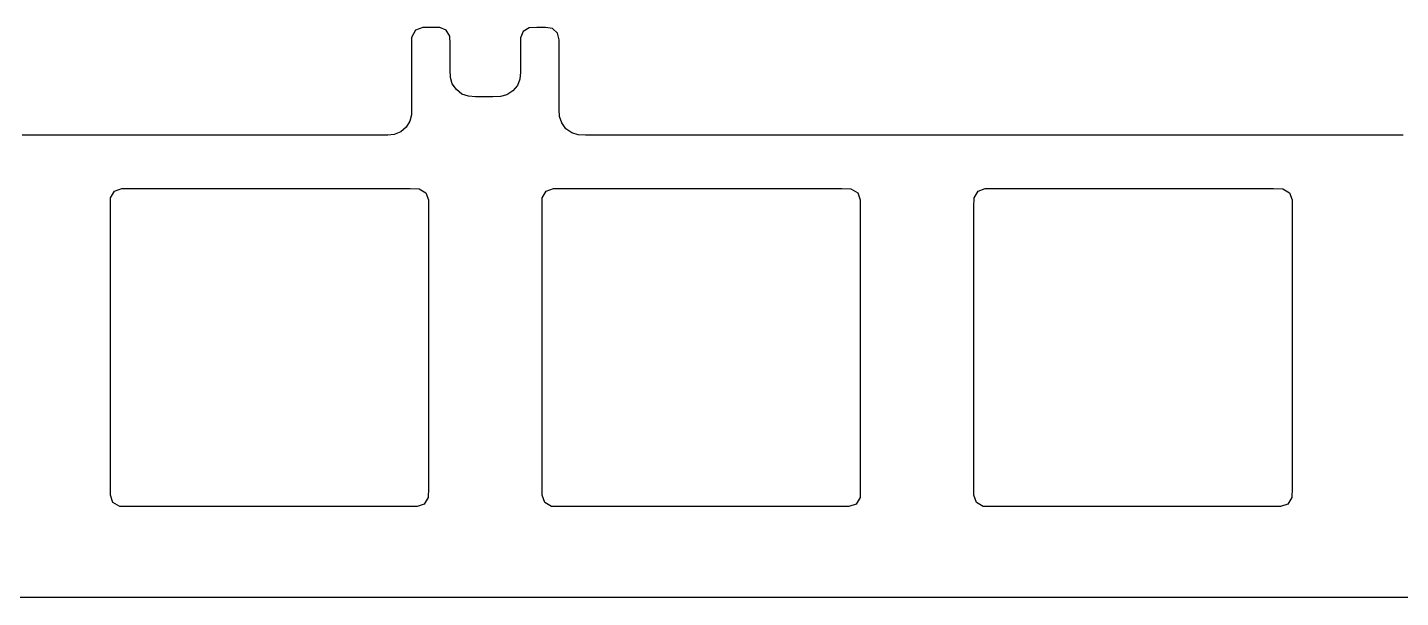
# Model space of a CAD drawing. Extents: x 82 to 366, y 80 to 184.
# Drawn here: x 156.3 to 216.7, y 158.9 to 184 of the extents above; entities that cross this region are included whole.
import ezdxf

# ---------------------------------------------------------------- set-up
doc = ezdxf.new("R2010")
doc.units = 0
doc.layers.get('0').update_dxf_attribs({"linetype": 'CONTINUOUS'})
doc.layers.add('레이어_01', color=18, linetype='CONTINUOUS')

msp = doc.modelspace()

# ---------------------------------------------------------------- linework, layer by layer
msp.add_line((336.425, 158.862), (111.925, 158.862))
at = {"layer": '레이어_01', "color": 7}
for points in [[(216.822134, 179.212373), (216.439267, 179.212373), (216.0564, 179.212373), (215.673533, 179.212373), (215.290667, 179.212373), (214.9078, 179.212373), (214.524933, 179.212373), (214.142066, 179.212373), (213.7592, 179.212373), (213.376333, 179.212373), (212.993466, 179.212373), (212.610599, 179.212373), (212.227733, 179.212373), (211.844866, 179.212373), (211.461999, 179.212373), (211.079132, 179.212373), (210.696266, 179.212373), (210.313399, 179.212373), (209.930532, 179.212373), (209.547665, 179.212373), (209.164799, 179.212373), (208.781932, 179.212373), (208.399065, 179.212373), (208.016198, 179.212373), (207.633332, 179.212373), (207.250465, 179.212373), (206.867598, 179.212373), (206.484731, 179.212373), (206.101865, 179.212373), (205.718998, 179.212373), (205.336131, 179.212373), (204.953264, 179.212373), (204.570398, 179.212373), (204.187531, 179.212373), (203.804664, 179.212373), (203.421797, 179.212373), (203.038931, 179.212373), (202.656064, 179.212373), (202.273197, 179.212373), (201.89033, 179.212373), (201.507464, 179.212373), (201.124597, 179.212373), (200.74173, 179.212373), (200.358863, 179.212373), (199.975997, 179.212373), (199.59313, 179.212373), (199.210263, 179.212373), (198.827396, 179.212373), (198.44453, 179.212373), (198.061663, 179.212373), (197.678796, 179.212373), (197.295929, 179.212373), (196.913063, 179.212373), (196.530196, 179.212373), (196.147329, 179.212373), (195.764463, 179.212373), (195.381596, 179.212373), (194.998729, 179.212373), (194.615862, 179.212373), (194.232996, 179.212373), (193.850129, 179.212373), (193.467262, 179.212373), (193.084395, 179.212373), (192.701529, 179.212373), (192.318662, 179.212373), (191.935795, 179.212373), (191.552928, 179.212373), (191.170062, 179.212373), (190.787195, 179.212373), (190.404328, 179.212373), (190.021461, 179.212373), (189.638595, 179.212373), (189.255728, 179.212373), (188.872861, 179.212373), (188.489994, 179.212373), (188.107128, 179.212373), (187.724261, 179.212373), (187.341394, 179.212373), (186.958527, 179.212373), (186.575661, 179.212373), (186.192794, 179.212373), (185.809927, 179.212373), (185.42706, 179.212373), (185.044194, 179.212373), (184.661327, 179.212373), (184.27846, 179.212373), (183.895593, 179.212373), (183.512727, 179.212373), (183.12986, 179.212373), (182.746993, 179.212373), (182.364126, 179.212373), (181.98126, 179.212373), (181.598393, 179.212373), (181.215526, 179.212373), (180.832659, 179.212373), (180.511395, 179.225826), (180.227857, 179.317847), (179.973163, 179.49991), (179.787076, 179.752136), (179.690678, 180.035279), (179.674873, 180.351798), (179.674872, 180.734665), (179.674872, 181.117531), (179.674871, 181.500398), (179.674871, 181.883265), (179.674871, 182.266132), (179.67487, 182.648998), (179.67487, 183.031865), (179.67487, 183.414732), (179.607712, 183.706394), (179.377767, 183.913081), (179.067636, 183.956099), (178.684769, 183.956099), (178.34814, 183.939772), (178.090188, 183.775506), (177.976813, 183.500151), (177.974869, 183.134531), (177.974869, 182.751665), (177.974869, 182.368798), (177.974869, 181.985931), (177.950043, 181.684652), (177.839371, 181.403462), (177.640584, 181.159884), (177.378547, 180.99119), (177.094377, 180.913258), (176.757509, 180.906091), (176.374642, 180.906091), (175.991776, 180.906091), (175.681041, 180.925055), (175.398515, 181.026837), (175.149443, 181.21779), (174.97238, 181.475378), (174.885706, 181.759271), (174.874869, 182.086385), (174.874869, 182.469251), (174.874869, 182.852118), (174.874869, 183.234985), (174.860658, 183.574457), (174.701356, 183.834789), (174.427113, 183.953362), (174.064516, 183.956099), (173.681649, 183.956099), (173.347256, 183.833815), (173.179079, 183.52084), (173.17487, 183.142705), (173.17487, 182.759838), (173.174871, 182.376971), (173.174871, 181.994105), (173.174871, 181.611238), (173.174872, 181.228371), (173.174872, 180.845504), (173.174872, 180.462638), (173.170303, 180.116885), (173.100017, 179.83276), (172.93883, 179.567107), (172.700387, 179.361589), (172.420689, 179.243057), (172.127677, 179.212373), (171.74481, 179.212373), (171.361943, 179.212373), (170.979077, 179.212373), (170.59621, 179.212373), (170.213343, 179.212373), (169.830477, 179.212373), (169.44761, 179.212373), (169.064743, 179.212373), (168.681876, 179.212373), (168.29901, 179.212373), (167.916143, 179.212373), (167.533276, 179.212373), (167.150409, 179.212373), (166.767543, 179.212373), (166.384676, 179.212373), (166.001809, 179.212373), (165.618942, 179.212373), (165.236076, 179.212373), (164.853209, 179.212373), (164.470342, 179.212373), (164.087475, 179.212373), (163.704609, 179.212373), (163.321742, 179.212373), (162.938875, 179.212373), (162.556008, 179.212373), (162.173142, 179.212373), (161.790275, 179.212373), (161.407408, 179.212373), (161.024541, 179.212373), (160.641675, 179.212373), (160.258808, 179.212373), (159.875941, 179.212373), (159.493074, 179.212373), (159.110208, 179.212373), (158.727341, 179.212373), (158.344474, 179.212373), (157.961607, 179.212373), (157.578741, 179.212373), (157.195874, 179.212373), (156.813007, 179.212373), (156.43014, 179.212373), (156.047274, 179.212373)], [(173.424877, 162.862373), (172.987377, 162.862373), (172.549877, 162.862373), (172.112377, 162.862373), (171.674877, 162.862373), (171.237377, 162.862373), (170.799877, 162.862373), (170.362377, 162.862373), (169.924877, 162.862373), (169.487377, 162.862373), (169.049877, 162.862373), (168.612377, 162.862373), (168.174877, 162.862373), (167.737377, 162.862373), (167.299877, 162.862373), (166.862377, 162.862373), (166.424877, 162.862373), (165.987377, 162.862373), (165.549877, 162.862373), (165.112377, 162.862373), (164.674877, 162.862373), (164.237377, 162.862373), (163.799877, 162.862373), (163.362377, 162.862373), (162.924877, 162.862373), (162.487377, 162.862373), (162.049877, 162.862373), (161.612377, 162.862373), (161.174877, 162.862373), (160.737377, 162.862373), (160.333896, 162.870721), (160.036701, 163.047224), (159.924877, 163.362373), (159.924877, 163.799873), (159.924877, 164.237373), (159.924877, 164.674873), (159.924877, 165.112373), (159.924877, 165.549873), (159.924877, 165.987373), (159.924877, 166.424873), (159.924877, 166.862373), (159.924877, 167.299873), (159.924877, 167.737373), (159.924877, 168.174873), (159.924877, 168.612373), (159.924877, 169.049873), (159.924877, 169.487373), (159.924877, 169.924873), (159.924877, 170.362373), (159.924877, 170.799873), (159.924877, 171.237373), (159.924877, 171.674873), (159.924877, 172.112373), (159.924877, 172.549873), (159.924877, 172.987373), (159.924877, 173.424873), (159.924877, 173.862373), (159.924877, 174.299873), (159.924877, 174.737373), (159.924877, 175.174873), (159.924877, 175.612373), (159.924877, 176.049873), (159.933225, 176.453355), (160.109728, 176.75055), (160.424877, 176.862373)], [(160.424877, 176.862373), (160.862377, 176.862373), (161.299877, 176.862373), (161.737377, 176.862373), (162.174877, 176.862373), (162.612377, 176.862373), (163.049877, 176.862373), (163.487377, 176.862373), (163.924877, 176.862373), (164.362377, 176.862373), (164.799877, 176.862373), (165.237377, 176.862373), (165.674877, 176.862373), (166.112377, 176.862373), (166.549877, 176.862373), (166.987377, 176.862373), (167.424877, 176.862373), (167.862377, 176.862373), (168.299877, 176.862373), (168.737377, 176.862373), (169.174877, 176.862373), (169.612377, 176.862373), (170.049877, 176.862373), (170.487377, 176.862373), (170.924877, 176.862373), (171.362377, 176.862373), (171.799877, 176.862373), (172.237377, 176.862373), (172.674877, 176.862373), (173.112377, 176.862373), (173.515859, 176.854026), (173.813054, 176.677522), (173.924877, 176.362373), (173.924877, 175.924873), (173.924877, 175.487373), (173.924877, 175.049873), (173.924877, 174.612373), (173.924877, 174.174873), (173.924877, 173.737373), (173.924877, 173.299873), (173.924877, 172.862373), (173.924877, 172.424873), (173.924877, 171.987373), (173.924877, 171.549873), (173.924877, 171.112373), (173.924877, 170.674873), (173.924877, 170.237373), (173.924877, 169.799873), (173.924877, 169.362373), (173.924877, 168.924873), (173.924877, 168.487373), (173.924877, 168.049873), (173.924877, 167.612373), (173.924877, 167.174873), (173.924877, 166.737373), (173.924877, 166.299873), (173.924877, 165.862373), (173.924877, 165.424873), (173.924877, 164.987373), (173.924877, 164.549873), (173.924877, 164.112373), (173.924877, 163.674873), (173.91653, 163.271392), (173.740026, 162.974197), (173.424877, 162.862373)], [(192.424877, 162.862373), (191.987377, 162.862373), (191.549877, 162.862373), (191.112377, 162.862373), (190.674877, 162.862373), (190.237377, 162.862373), (189.799877, 162.862373), (189.362377, 162.862373), (188.924877, 162.862373), (188.487377, 162.862373), (188.049877, 162.862373), (187.612377, 162.862373), (187.174877, 162.862373), (186.737377, 162.862373), (186.299877, 162.862373), (185.862377, 162.862373), (185.424877, 162.862373), (184.987377, 162.862373), (184.549877, 162.862373), (184.112377, 162.862373), (183.674877, 162.862373), (183.237377, 162.862373), (182.799877, 162.862373), (182.362377, 162.862373), (181.924877, 162.862373), (181.487377, 162.862373), (181.049877, 162.862373), (180.612377, 162.862373), (180.174877, 162.862373), (179.737377, 162.862373), (179.333896, 162.870721), (179.036701, 163.047224), (178.924877, 163.362373), (178.924877, 163.799873), (178.924877, 164.237373), (178.924877, 164.674873), (178.924877, 165.112373), (178.924877, 165.549873), (178.924877, 165.987373), (178.924877, 166.424873), (178.924877, 166.862373), (178.924877, 167.299873), (178.924877, 167.737373), (178.924877, 168.174873), (178.924877, 168.612373), (178.924877, 169.049873), (178.924877, 169.487373), (178.924877, 169.924873), (178.924877, 170.362373), (178.924877, 170.799873), (178.924877, 171.237373), (178.924877, 171.674873), (178.924877, 172.112373), (178.924877, 172.549873), (178.924877, 172.987373), (178.924877, 173.424873), (178.924877, 173.862373), (178.924877, 174.299873), (178.924877, 174.737373), (178.924877, 175.174873), (178.924877, 175.612373), (178.924877, 176.049873), (178.933225, 176.453355), (179.109728, 176.75055), (179.424877, 176.862373)], [(179.424877, 176.862373), (179.862377, 176.862373), (180.299877, 176.862373), (180.737377, 176.862373), (181.174877, 176.862373), (181.612377, 176.862373), (182.049877, 176.862373), (182.487377, 176.862373), (182.924877, 176.862373), (183.362377, 176.862373), (183.799877, 176.862373), (184.237377, 176.862373), (184.674877, 176.862373), (185.112377, 176.862373), (185.549877, 176.862373), (185.987377, 176.862373), (186.424877, 176.862373), (186.862377, 176.862373), (187.299877, 176.862373), (187.737377, 176.862373), (188.174877, 176.862373), (188.612377, 176.862373), (189.049877, 176.862373), (189.487377, 176.862373), (189.924877, 176.862373), (190.362377, 176.862373), (190.799877, 176.862373), (191.237377, 176.862373), (191.674877, 176.862373), (192.112377, 176.862373), (192.515859, 176.854026), (192.813054, 176.677522), (192.924877, 176.362373), (192.924877, 175.924873), (192.924877, 175.487373), (192.924877, 175.049873), (192.924877, 174.612373), (192.924877, 174.174873), (192.924877, 173.737373), (192.924877, 173.299873), (192.924877, 172.862373), (192.924877, 172.424873), (192.924877, 171.987373), (192.924877, 171.549873), (192.924877, 171.112373), (192.924877, 170.674873), (192.924877, 170.237373), (192.924877, 169.799873), (192.924877, 169.362373), (192.924877, 168.924873), (192.924877, 168.487373), (192.924877, 168.049873), (192.924877, 167.612373), (192.924877, 167.174873), (192.924877, 166.737373), (192.924877, 166.299873), (192.924877, 165.862373), (192.924877, 165.424873), (192.924877, 164.987373), (192.924877, 164.549873), (192.924877, 164.112373), (192.924877, 163.674873), (192.91653, 163.271392), (192.740026, 162.974197), (192.424877, 162.862373)], [(211.424877, 162.862373), (210.987377, 162.862373), (210.549877, 162.862373), (210.112377, 162.862373), (209.674877, 162.862373), (209.237377, 162.862373), (208.799877, 162.862373), (208.362377, 162.862373), (207.924877, 162.862373), (207.487377, 162.862373), (207.049877, 162.862373), (206.612377, 162.862373), (206.174877, 162.862373), (205.737377, 162.862373), (205.299877, 162.862373), (204.862377, 162.862373), (204.424877, 162.862373), (203.987377, 162.862373), (203.549877, 162.862373), (203.112377, 162.862373), (202.674877, 162.862373), (202.237377, 162.862373), (201.799877, 162.862373), (201.362377, 162.862373), (200.924877, 162.862373), (200.487377, 162.862373), (200.049877, 162.862373), (199.612377, 162.862373), (199.174877, 162.862373), (198.737377, 162.862373), (198.333896, 162.870721), (198.036701, 163.047224), (197.924877, 163.362373), (197.924877, 163.799873), (197.924877, 164.237373), (197.924877, 164.674873), (197.924877, 165.112373), (197.924877, 165.549873), (197.924877, 165.987373), (197.924877, 166.424873), (197.924877, 166.862373), (197.924877, 167.299873), (197.924877, 167.737373), (197.924877, 168.174873), (197.924877, 168.612373), (197.924877, 169.049873), (197.924877, 169.487373), (197.924877, 169.924873), (197.924877, 170.362373), (197.924877, 170.799873), (197.924877, 171.237373), (197.924877, 171.674873), (197.924877, 172.112373), (197.924877, 172.549873), (197.924877, 172.987373), (197.924877, 173.424873), (197.924877, 173.862373), (197.924877, 174.299873), (197.924877, 174.737373), (197.924877, 175.174873), (197.924877, 175.612373), (197.924877, 176.049873), (197.933225, 176.453355), (198.109728, 176.75055), (198.424877, 176.862373)], [(198.424877, 176.862373), (198.862377, 176.862373), (199.299877, 176.862373), (199.737377, 176.862373), (200.174877, 176.862373), (200.612377, 176.862373), (201.049877, 176.862373), (201.487377, 176.862373), (201.924877, 176.862373), (202.362377, 176.862373), (202.799877, 176.862373), (203.237377, 176.862373), (203.674877, 176.862373), (204.112377, 176.862373), (204.549877, 176.862373), (204.987377, 176.862373), (205.424877, 176.862373), (205.862377, 176.862373), (206.299877, 176.862373), (206.737377, 176.862373), (207.174877, 176.862373), (207.612377, 176.862373), (208.049877, 176.862373), (208.487377, 176.862373), (208.924877, 176.862373), (209.362377, 176.862373), (209.799877, 176.862373), (210.237377, 176.862373), (210.674877, 176.862373), (211.112377, 176.862373), (211.515859, 176.854026), (211.813054, 176.677522), (211.924877, 176.362373), (211.924877, 175.924873), (211.924877, 175.487373), (211.924877, 175.049873), (211.924877, 174.612373), (211.924877, 174.174873), (211.924877, 173.737373), (211.924877, 173.299873), (211.924877, 172.862373), (211.924877, 172.424873), (211.924877, 171.987373), (211.924877, 171.549873), (211.924877, 171.112373), (211.924877, 170.674873), (211.924877, 170.237373), (211.924877, 169.799873), (211.924877, 169.362373), (211.924877, 168.924873), (211.924877, 168.487373), (211.924877, 168.049873), (211.924877, 167.612373), (211.924877, 167.174873), (211.924877, 166.737373), (211.924877, 166.299873), (211.924877, 165.862373), (211.924877, 165.424873), (211.924877, 164.987373), (211.924877, 164.549873), (211.924877, 164.112373), (211.924877, 163.674873), (211.91653, 163.271392), (211.740026, 162.974197), (211.424877, 162.862373)]]:
    msp.add_lwpolyline(points, dxfattribs=at)

doc.saveas('drawing.dxf')
